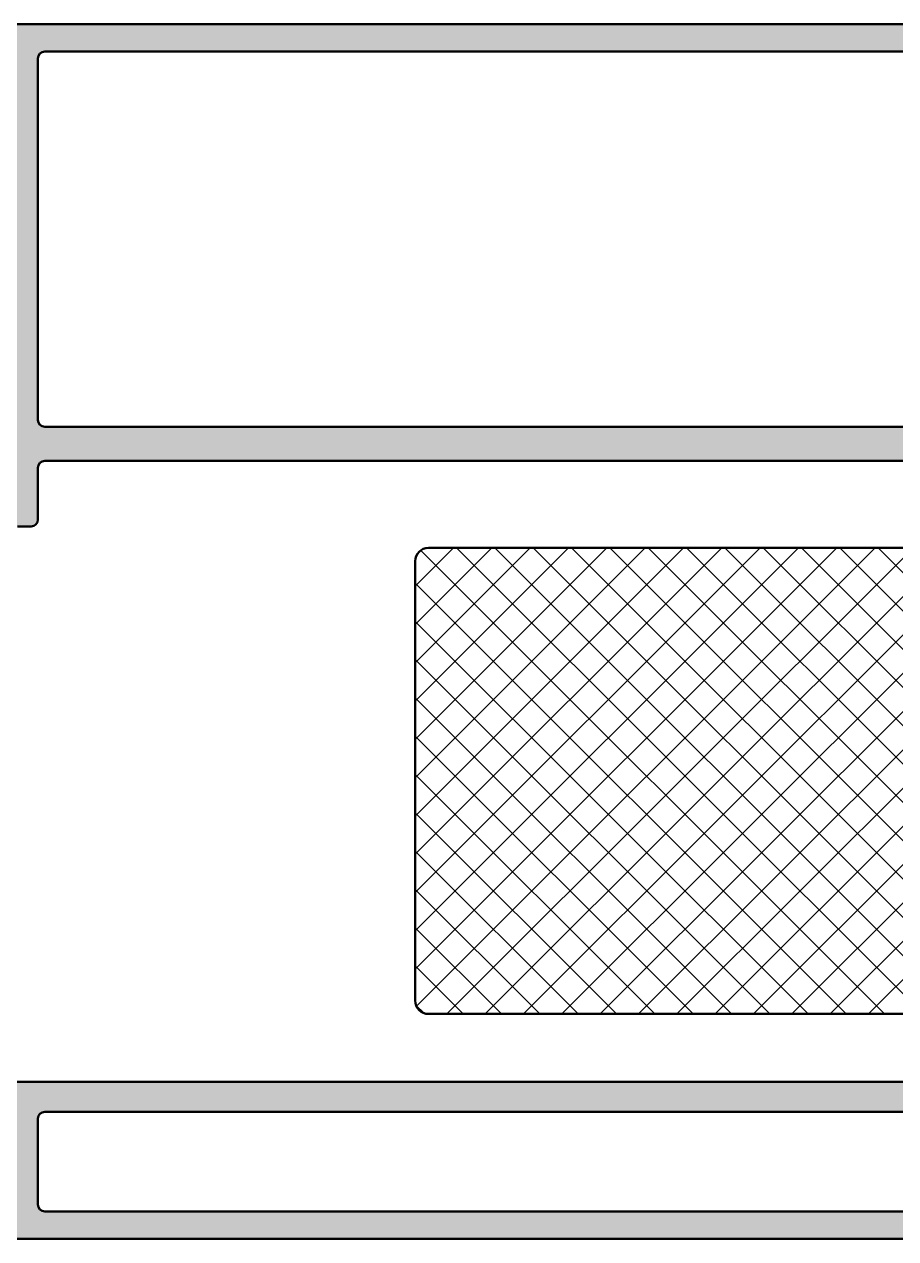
# Model space of a CAD drawing. Extents: x -30 to 270, y 11 to 100.
# Drawn here: x 120 to 183.8, y 11 to 100 of the extents above; entities that cross this region are included whole.
import ezdxf

# ---------------------------------------------------------------- set-up
doc = ezdxf.new("R2010")
doc.units = 0
for name, color, linetype, lineweight in [('0S-Alu contour', 7, 'Continuous', 50), ('0S-Alu hatch', 252, 'Continuous', 25), ('0S-PT contour', 91, 'Continuous', 50), ('0S-PT hatch', 103, 'Continuous', 25)]:
    doc.layers.add(name, color=color, linetype=linetype, lineweight=lineweight)

# ---------------------------------------------------------------- blocks, each defined once
blk = doc.blocks.new('469750__48097F9B_A239_495B_B343_529F0CD094D3_')
at = {"layer": '0S-Alu hatch'}
h = blk.add_hatch(color=256, dxfattribs=at)
edge = h.paths.add_edge_path()
edge.add_line((262.9992536381889, 95.5019368038302), (260.1992536381889, 95.5019368038302))
edge.add_ellipse((260.1992536381889, 96.0019368038302), major_axis=(-0.5, 0), ratio=1, start_angle=-90, end_angle=90, ccw=False)
edge.add_line((260.1992536381889, 96.5019368038302), (260.4992536381889, 96.5019368038302))
edge.add_arc((260.4992536381889, 97.0019368038302), 0.5, 270, 360)
edge.add_line((260.9992536381889, 97.0019368038302), (260.9992536381889, 97.5019368038302))
edge.add_arc((260.4992536381889, 97.5019368038302), 0.5, 0, 90)
edge.add_line((260.4992536381889, 98.0019368038302), (249.1992536381889, 98.0019368038302))
edge.add_arc((249.1992536381889, 97.5019368038302), 0.5, 90, 180)
edge.add_line((248.6992536381889, 97.5019368038302), (248.6992536381889, 97.0019368038302))
edge.add_arc((249.1992536381889, 97.0019368038302), 0.5, 180, 270)
edge.add_line((249.1992536381889, 96.5019368038302), (249.4992536381889, 96.5019368038302))
edge.add_ellipse((249.4992536381889, 96.0019368038302), major_axis=(-0.5, 0), ratio=1, start_angle=180, end_angle=270, ccw=False)
edge.add_line((249.9992536381888, 96.0019368038302), (249.9992536381888, 91.5019368038302))
edge.add_ellipse((249.4992536381889, 91.5019368038302), major_axis=(-0.5, 0), ratio=1, start_angle=90, end_angle=180, ccw=False)
edge.add_line((249.4992536381889, 91.0019368038302), (248.6992536381889, 91.0019368038302))
edge.add_ellipse((248.6992536381889, 91.5019368038302), major_axis=(-0.5, 0), ratio=1, start_angle=0, end_angle=90, ccw=False)
edge.add_line((248.1992536381889, 91.5019368038302), (248.1992536381889, 93.5019368038302))
edge.add_arc((247.6992536381889, 93.5019368038302), 0.5, 0, 90)
edge.add_line((247.6992536381889, 94.0019368038302), (247.1992536381889, 94.0019368038302))
edge.add_ellipse((247.1992536381889, 94.5019368038302), major_axis=(-0.5, 0), ratio=1, start_angle=0, end_angle=90, ccw=False)
edge.add_line((246.6992536381889, 94.5019368038302), (246.6992536381889, 97.5019368038302))
edge.add_arc((246.1992536381889, 97.5019368038302), 0.5, 0, 90)
edge.add_line((246.1992536381889, 98.0019368038302), (244.4992536381889, 98.0019368038302))
edge.add_arc((244.4992536381889, 96.5019368038302), 1.5, 90, 180)
edge.add_line((242.9992536381889, 96.5019368038302), (242.9992536381889, 70.5019368038302))
edge.add_arc((243.4992536381888, 70.5019368038302), 0.5, 180, 270)
edge.add_line((243.4992536381888, 70.0019368038302), (247.6992536381889, 70.0019368038302))
edge.add_arc((247.6992536381889, 70.5019368038302), 0.5, 270, 360)
edge.add_line((248.1992536381889, 70.5019368038302), (248.1992536381889, 72.5019368038302))
edge.add_ellipse((248.6992536381889, 72.5019368038302), major_axis=(-0.5, 0), ratio=1, start_angle=270, end_angle=360, ccw=False)
edge.add_line((248.6992536381889, 73.0019368038302), (249.4992536381889, 73.0019368038302))
edge.add_ellipse((249.4992536381889, 72.5019368038302), major_axis=(-0.5, 0), ratio=1, start_angle=180, end_angle=270, ccw=False)
edge.add_line((249.9992536381888, 72.5019368038302), (249.9992536381888, 68.70193680383021))
edge.add_ellipse((249.4992536381889, 68.70193680383021), major_axis=(-0.5, 0), ratio=1, start_angle=90, end_angle=180, ccw=False)
edge.add_line((249.4992536381889, 68.2019368038302), (242.1992536381889, 68.2019368038302))
edge.add_arc((242.1992536381889, 67.7019368038302), 0.5, 90, 180)
edge.add_line((241.6992536381889, 67.7019368038302), (241.6992536381889, 67.0019368038302))
edge.add_arc((241.7992536381888, 66.71909409135559), 0.3000000000000027, 109.4712206344743, 180)
edge.add_line((241.4992536381888, 66.71909409135559), (241.4992536381888, 66.28477951630481))
edge.add_arc((241.7992536381888, 66.28477951630481), 0.2999999999999545, 180, 250.5287793655247)
edge.add_line((241.6992536381889, 66.0019368038302), (241.6992536381889, 64.10193680383024))
edge.add_ellipse((241.3992536381889, 64.10193680383024), major_axis=(-0.3000000000000682, 0), ratio=1, start_angle=90, end_angle=180, ccw=False)
edge.add_line((241.3992536381889, 63.80193680383017), (240.4092536381889, 63.8019368038302))
edge.add_ellipse((240.4092536381889, 64.10193680383026), major_axis=(-0.300000000000054, 0), ratio=1, start_angle=0, end_angle=90, ccw=False)
edge.add_line((240.1092536381889, 64.10193680383026), (240.1092536381889, 66.8019368038302))
edge.add_arc((239.9092536381888, 66.8019368038302), 0.1999999999999318, 0, 90)
edge.add_line((239.9092536381888, 67.00193680383013), (235.6992536381889, 67.0019368038302))
edge.add_arc((235.6992536381889, 66.5019368038302), 0.5000000000000071, 90, 180)
edge.add_line((235.1992536381889, 66.5019368038302), (235.1992536381889, 65.8019368038302))
edge.add_line((235.1992536381889, 65.8019368038302), (236.5807490958113, 63.40911648080265))
edge.add_ellipse((236.4611338535405, 63.3400565884785), major_axis=(-0.1381197846483281, 0), ratio=1, start_angle=90, end_angle=209.9999999999923, ccw=False)
edge.add_ellipse((236.4611338535405, 68.20193680383022), major_axis=(-5.000000000000021, 0), ratio=1, start_angle=7.312021926265686, end_angle=90, ccw=False)
edge.add_arc((231.0058611747462, 67.50193680383029), 0.4999999999999492, 7.312021926270761, 90)
edge.add_line((231.0058611747462, 68.00193680383023), (121.4992536381888, 68.00193680383029))
edge.add_arc((121.4992536381888, 67.50193680383029), 0.5, 90, 180)
edge.add_line((120.9992536381888, 67.50193680383029), (120.9992536381888, 63.70193680383024))
edge.add_ellipse((120.4992536381888, 63.70193680383022), major_axis=(-0.5, 0), ratio=1, start_angle=90, end_angle=180, ccw=False)
edge.add_line((120.4992536381888, 63.20193680383022), (119.4992536381888, 63.20193680383022))
edge.add_ellipse((119.4992536381888, 63.70193680383022), major_axis=(-0.5, 0), ratio=1, start_angle=0, end_angle=90, ccw=False)
edge.add_line((118.9992536381888, 63.70193680383022), (118.9992536381888, 67.50193680383029))
edge.add_arc((118.4992536381888, 67.50193680383029), 0.5, 0, 90)
edge.add_line((118.4992536381888, 68.00193680383029), (8.992646101631522, 68.00193680383029))
edge.add_arc((8.992646101631522, 67.50193680383028), 0.5, 90, 172.6879780737331)
edge.add_ellipse((3.537373422837163, 68.2019368038302), major_axis=(-5.000000000000007, 0), ratio=1, start_angle=90, end_angle=172.6879780737339, ccw=False)
edge.add_ellipse((3.537373422837163, 63.3400565884785), major_axis=(-0.1381197846482962, 0), ratio=1, start_angle=-29.999999999986528, end_angle=90, ccw=False)
edge.add_line((3.417758180566487, 63.40911648080262), (4.799253638188872, 65.8019368038302))
edge.add_line((4.799253638188872, 65.8019368038302), (4.799253638188872, 66.5019368038302))
edge.add_arc((4.299253638188872, 66.5019368038302), 0.5, 0, 90)
edge.add_line((4.299253638188872, 67.0019368038302), (0.0892536381888931, 67.0019368038302))
edge.add_arc((0.0892536381888931, 66.80193680383019), 0.200000000000017, 90, 180)
edge.add_line((-0.110746361811124, 66.80193680383019), (-0.1107463618111524, 64.10193680383024))
edge.add_ellipse((-0.4107463618111638, 64.10193680383026), major_axis=(-0.3000000000000114, 0), ratio=1, start_angle=90, end_angle=180, ccw=False)
edge.add_line((-0.4107463618111638, 63.80193680383024), (-1.400746361811059, 63.8019368038302))
edge.add_ellipse((-1.400746361811059, 64.10193680383024), major_axis=(-0.3000000000000398, 0), ratio=1, start_angle=0, end_angle=90, ccw=False)
edge.add_line((-1.700746361811098, 64.10193680383024), (-1.700746361811127, 66.0019368038302))
edge.add_arc((-1.80074636181115, 66.28477951630481), 0.2999999999999936, 289.4712206344957, 360)
edge.add_line((-1.500746361811156, 66.28477951630481), (-1.500746361811138, 66.71909409135559))
edge.add_arc((-1.80074636181115, 66.71909409135559), 0.3000000000000114, 0, 70.52877936550581)
edge.add_line((-1.70074636181113, 67.0019368038302), (-1.700746361811127, 67.7019368038302))
edge.add_arc((-2.200746361811127, 67.7019368038302), 0.5, 0, 90)
edge.add_line((-2.200746361811127, 68.2019368038302), (-9.500746361811139, 68.2019368038302))
edge.add_ellipse((-9.500746361811139, 68.70193680383021), major_axis=(-0.5, 0), ratio=1, start_angle=0, end_angle=90, ccw=False)
edge.add_line((-10.00074636181114, 68.70193680383021), (-10.00074636181114, 72.5019368038302))
edge.add_ellipse((-9.500746361811139, 72.5019368038302), major_axis=(-0.5, 0), ratio=1, start_angle=270, end_angle=360, ccw=False)
edge.add_line((-9.500746361811139, 73.0019368038302), (-8.700746361811127, 73.0019368038302))
edge.add_ellipse((-8.700746361811127, 72.5019368038302), major_axis=(-0.5, 0), ratio=1, start_angle=180, end_angle=270, ccw=False)
edge.add_line((-8.200746361811127, 72.5019368038302), (-8.200746361811127, 70.5019368038302))
edge.add_arc((-7.700746361811127, 70.5019368038302), 0.5, 180, 270)
edge.add_line((-7.700746361811127, 70.0019368038302), (-3.500746361811138, 70.0019368038302))
edge.add_arc((-3.500746361811138, 70.5019368038302), 0.5, 270, 360)
edge.add_line((-3.000746361811138, 70.5019368038302), (-3.000746361811138, 96.5019368038302))
edge.add_arc((-4.500746361811138, 96.5019368038302), 1.5, 0, 90)
edge.add_line((-4.500746361811138, 98.0019368038302), (-6.200746361811184, 98.0019368038302))
edge.add_arc((-6.200746361811184, 97.5019368038302), 0.5, 90, 180)
edge.add_line((-6.700746361811184, 97.5019368038302), (-6.700746361811127, 94.5019368038302))
edge.add_ellipse((-7.200746361811127, 94.5019368038302), major_axis=(-0.5, 0), ratio=1, start_angle=90, end_angle=180, ccw=False)
edge.add_line((-7.200746361811127, 94.0019368038302), (-7.700746361811127, 94.0019368038302))
edge.add_arc((-7.700746361811127, 93.5019368038302), 0.5, 90, 180)
edge.add_line((-8.200746361811127, 93.5019368038302), (-8.200746361811127, 91.5019368038302))
edge.add_ellipse((-8.700746361811127, 91.5019368038302), major_axis=(-0.5, 0), ratio=1, start_angle=90, end_angle=180, ccw=False)
edge.add_line((-8.700746361811127, 91.0019368038302), (-9.500746361811139, 91.0019368038302))
edge.add_ellipse((-9.500746361811139, 91.5019368038302), major_axis=(-0.5, 0), ratio=1, start_angle=0, end_angle=90, ccw=False)
edge.add_line((-10.00074636181114, 91.5019368038302), (-10.00074636181114, 96.0019368038302))
edge.add_ellipse((-9.500746361811139, 96.0019368038302), major_axis=(-0.5, 0), ratio=1, start_angle=270, end_angle=360, ccw=False)
edge.add_line((-9.500746361811139, 96.5019368038302), (-9.200746361811127, 96.5019368038302))
edge.add_arc((-9.200746361811127, 97.0019368038302), 0.5, 270, 360)
edge.add_line((-8.700746361811127, 97.0019368038302), (-8.700746361811184, 97.5019368038302))
edge.add_arc((-9.200746361811127, 97.50193680383022), 0.4999999999999432, 0, 90)
edge.add_line((-9.200746361811127, 98.00193680383018), (-20.50074636181114, 98.0019368038302))
edge.add_arc((-20.50074636181114, 97.5019368038302), 0.5, 90, 180)
edge.add_line((-21.00074636181114, 97.5019368038302), (-21.00074636181114, 97.0019368038302))
edge.add_arc((-20.50074636181114, 97.00193680383023), 0.5, 180, 270)
edge.add_line((-20.50074636181114, 96.50193680383022), (-20.20074636181113, 96.5019368038302))
edge.add_ellipse((-20.20074636181113, 96.0019368038302), major_axis=(-0.5, 0), ratio=1, start_angle=90, end_angle=270, ccw=False)
edge.add_line((-20.20074636181113, 95.5019368038302), (-23.00074636181114, 95.5019368038302))
edge.add_ellipse((-23.00074636181114, 96.0019368038302), major_axis=(-0.5, 0), ratio=1, start_angle=0, end_angle=90, ccw=False)
edge.add_line((-23.50074636181114, 96.0019368038302), (-23.50074636181114, 96.5019368038302))
edge.add_line((-23.50074636181114, 96.5019368038302), (-22.50074636181114, 96.5019368038302))
edge.add_line((-22.50074636181114, 96.5019368038302), (-22.50074636181114, 97.5019368038302))
edge.add_arc((-23.50074636181114, 97.5019368038302), 1, 0, 90)
edge.add_line((-23.50074636181114, 98.5019368038302), (-27.50074636181114, 98.5019368038302))
edge.add_arc((-27.50074636181114, 97.5019368038302), 1, 90, 180)
edge.add_line((-28.50074636181114, 97.5019368038302), (-28.50074636181114, 96.5019368038302))
edge.add_line((-28.50074636181114, 96.5019368038302), (-27.50074636181114, 96.5019368038302))
edge.add_line((-27.50074636181114, 96.5019368038302), (-27.50074636181114, 96.0019368038302))
edge.add_ellipse((-28.00074636181114, 96.0019368038302), major_axis=(-0.5, 0), ratio=1, start_angle=90, end_angle=180, ccw=False)
edge.add_line((-28.00074636181114, 95.5019368038302), (-30.00074636181114, 95.5019368038302))
edge.add_line((-30.00074636181114, 95.5019368038302), (-30.00074636181114, 98.5019368038302))
edge.add_ellipse((-28.50074636181114, 98.5019368038302), major_axis=(-1.5, 0), ratio=1, start_angle=270, end_angle=360, ccw=False)
edge.add_line((-28.50074636181114, 100.0019368038302), (268.4992536381888, 100.0019368038302))
edge.add_ellipse((268.4992536381888, 98.5019368038302), major_axis=(-1.5, 0), ratio=1, start_angle=180, end_angle=270, ccw=False)
edge.add_line((269.9992536381889, 98.5019368038302), (269.9992536381889, 95.5019368038302))
edge.add_line((269.9992536381889, 95.5019368038302), (267.9992536381889, 95.5019368038302))
edge.add_ellipse((267.9992536381889, 96.0019368038302), major_axis=(-0.5, 0), ratio=1, start_angle=0, end_angle=90, ccw=False)
edge.add_line((267.4992536381889, 96.0019368038302), (267.4992536381889, 96.5019368038302))
edge.add_line((267.4992536381889, 96.5019368038302), (268.4992536381888, 96.5019368038302))
edge.add_line((268.4992536381888, 96.5019368038302), (268.4992536381888, 97.5019368038302))
edge.add_arc((267.4992536381889, 97.5019368038302), 1, 0, 90)
edge.add_line((267.4992536381889, 98.5019368038302), (263.4992536381889, 98.5019368038302))
edge.add_arc((263.4992536381889, 97.5019368038302), 1, 90, 180)
edge.add_line((262.4992536381888, 97.5019368038302), (262.4992536381888, 96.5019368038302))
edge.add_line((262.4992536381888, 96.5019368038302), (263.4992536381889, 96.5019368038302))
edge.add_line((263.4992536381889, 96.5019368038302), (263.4992536381889, 96.0019368038302))
edge.add_ellipse((262.9992536381889, 96.0019368038302), major_axis=(-0.5, 0), ratio=1, start_angle=90, end_angle=180, ccw=False)
edge = h.paths.add_edge_path()
edge.add_arc((240.4992536381889, 97.5019368038302), 0.5, 0, 90)
edge.add_line((240.4992536381889, 98.00193680383022), (121.4992536381888, 98.0019368038302))
edge.add_arc((121.4992536381888, 97.5019368038302), 0.5, 90, 180)
edge.add_line((120.9992536381888, 97.5019368038302), (120.9992536381888, 71.0019368038302))
edge.add_arc((121.4992536381888, 71.0019368038302), 0.5, 180, 270)
edge.add_line((121.4992536381888, 70.5019368038302), (213.4992536381889, 70.5019368038302))
edge.add_arc((213.4992536381889, 71.0019368038302), 0.5, 270, 360)
edge.add_line((213.9992536381889, 71.0019368038302), (213.9992536381889, 74.29383756028236))
edge.add_arc((213.4992536381889, 74.29383756028236), 0.5, 0, 67.97568716295794)
edge.add_ellipse((214.9992536381889, 78.0019368038302), major_axis=(-3.499999999999977, 0), ratio=1, start_angle=-36.869897645844674, end_angle=67.97568716295802, ccw=False)
edge.add_ellipse((212.9992536381889, 79.50193680383018), major_axis=(-1.000000000000014, 0), ratio=1, start_angle=270, end_angle=323.1301023541521, ccw=False)
edge.add_line((212.9992536381889, 80.50193680383019), (213.0492536381888, 80.5019368038302))
edge.add_ellipse((213.0492536381888, 79.50193680383016), major_axis=(-1, 0), ratio=1, start_angle=180, end_angle=270, ccw=False)
edge.add_line((214.0492536381888, 79.50193680383016), (214.0492536381888, 79.22668167522178))
edge.add_ellipse((213.7492536381889, 79.22668167522177), major_axis=(-0.2999999999999987, 0), ratio=1, start_angle=60.06220358872281, end_angle=180, ccw=False)
edge.add_arc((214.9992536381889, 78.0019368038302), 1.700000000000035, 145.4229183880544, 214.5770816119452)
edge.add_ellipse((213.7492536381889, 76.77719193243863), major_axis=(-0.2999999999999545, 0), ratio=1, start_angle=180, end_angle=299.93779641127446, ccw=False)
edge.add_line((214.0492536381888, 76.77719193243863), (214.0492536381888, 76.29899816723757))
edge.add_arc((214.9992536381889, 78.00193680383019), 1.949999999999992, 240.8446345737155, 299.1553654262846)
edge.add_line((215.9492536381889, 76.29899816723758), (215.9492536381889, 76.77719193243863))
edge.add_ellipse((216.2492536381888, 76.77719193243863), major_axis=(-0.2999999999999912, 0), ratio=1, start_angle=240.06220358874708, end_angle=360, ccw=False)
edge.add_arc((214.9992536381889, 78.0019368038302), 1.699999999999966, 325.4229183880534, 394.5770816119474)
edge.add_ellipse((216.2492536381888, 79.22668167522178), major_axis=(-0.2999999999999545, 0), ratio=1, start_angle=0, end_angle=119.9377964112557, ccw=False)
edge.add_line((215.9492536381889, 79.22668167522178), (215.9492536381887, 82.00193680383018))
edge.add_ellipse((216.4492536381887, 82.0019368038302), major_axis=(-0.5, 0), ratio=1, start_angle=270, end_angle=360, ccw=False)
edge.add_line((216.4492536381887, 82.5019368038302), (217.9992536381889, 82.5019368038302))
edge.add_ellipse((217.9992536381889, 82.0019368038302), major_axis=(-0.5, 0), ratio=1, start_angle=180, end_angle=270, ccw=False)
edge.add_line((218.4992536381888, 82.0019368038302), (218.4992536381888, 78.0019368038302))
edge.add_ellipse((214.9992536381889, 78.00193680383019), major_axis=(-3.5, 0), ratio=1, start_angle=112.02431283704209, end_angle=180, ccw=False)
edge.add_arc((216.4992536381888, 74.29383756028234), 0.5000000000000152, 112.0243128370414, 180)
edge.add_line((215.9992536381889, 74.29383756028234), (215.9992536381889, 71.00193680383019))
edge.add_arc((216.4992536381888, 71.00193680383019), 0.5, 180, 270)
edge.add_line((216.4992536381888, 70.50193680383019), (240.4992536381889, 70.5019368038302))
edge.add_arc((240.4992536381889, 71.00193680383019), 0.4999999999999858, 270, 360)
edge.add_line((240.9992536381889, 71.00193680383019), (240.9992536381889, 97.5019368038302))
edge = h.paths.add_edge_path()
edge.add_arc((118.4992536381888, 97.5019368038302), 0.5, 0, 90)
edge.add_line((118.4992536381888, 98.0019368038302), (-0.5007463618111389, 98.0019368038302))
edge.add_arc((-0.5007463618111389, 97.5019368038302), 0.5, 90, 180)
edge.add_line((-1.000746361811138, 97.5019368038302), (-1.000746361811138, 71.00193680383019))
edge.add_arc((-0.5007463618111389, 71.0019368038302), 0.5, 180, 270)
edge.add_line((-0.5007463618111389, 70.5019368038302), (23.49925363818886, 70.5019368038302))
edge.add_arc((23.49925363818886, 71.00193680383019), 0.4999999999999858, 270, 360)
edge.add_line((23.99925363818885, 71.00193680383019), (23.99925363818886, 74.29383756028236))
edge.add_arc((23.49925363818886, 74.29383756028236), 0.5, 0, 67.97568716295794)
edge.add_ellipse((24.99925363818886, 78.00193680383019), major_axis=(-3.5, 0), ratio=1, start_angle=0, end_angle=67.97568716295791, ccw=False)
edge.add_line((21.49925363818886, 78.00193680383019), (21.49925363818886, 82.0019368038302))
edge.add_ellipse((21.99925363818886, 82.0019368038302), major_axis=(-0.5, 0), ratio=1, start_angle=270, end_angle=360, ccw=False)
edge.add_line((21.99925363818886, 82.5019368038302), (23.54925363818904, 82.5019368038302))
edge.add_ellipse((23.54925363818904, 82.0019368038302), major_axis=(-0.5, 0), ratio=1, start_angle=180, end_angle=270, ccw=False)
edge.add_line((24.04925363818904, 82.0019368038302), (24.04925363818887, 79.22668167522178))
edge.add_ellipse((23.74925363818886, 79.22668167522178), major_axis=(-0.2999999999999912, 0), ratio=1, start_angle=60.062203588747025, end_angle=180, ccw=False)
edge.add_arc((24.99925363818886, 78.0019368038302), 1.699999999999961, 145.4229183880534, 214.5770816119472)
edge.add_ellipse((23.74925363818886, 76.77719193243863), major_axis=(-0.2999999999999545, 0), ratio=1, start_angle=180, end_angle=299.93779641125684, ccw=False)
edge.add_line((24.04925363818882, 76.77719193243863), (24.04925363818887, 76.29899816723757))
edge.add_arc((24.99925363818886, 78.0019368038302), 1.949999999999987, 240.8446345737172, 299.1553654262828)
edge.add_line((25.94925363818885, 76.29899816723757), (25.94925363818891, 76.77719193243863))
edge.add_ellipse((26.24925363818886, 76.77719193243863), major_axis=(-0.2999999999999949, 0), ratio=1, start_angle=240.062203588735, end_angle=360, ccw=False)
edge.add_arc((24.99925363818886, 78.0019368038302), 1.700000000000007, 325.4229183880537, 394.5770816119463)
edge.add_ellipse((26.24925363818886, 79.22668167522177), major_axis=(-0.3000000000000114, 0), ratio=1, start_angle=0, end_angle=119.93779641126639, ccw=False)
edge.add_line((25.94925363818885, 79.22668167522177), (25.94925363818885, 79.50193680383018))
edge.add_ellipse((26.94925363818891, 79.50193680383016), major_axis=(-1.000000000000042, 0), ratio=1, start_angle=270, end_angle=360, ccw=False)
edge.add_line((26.94925363818891, 80.5019368038302), (26.99925363818886, 80.5019368038302))
edge.add_ellipse((26.99925363818886, 79.50193680383018), major_axis=(-1.000000000000019, 0), ratio=1, start_angle=216.8698976458447, end_angle=270, ccw=False)
edge.add_ellipse((24.99925363818886, 78.0019368038302), major_axis=(-3.500000000000019, 0), ratio=1, start_angle=112.02431283704209, end_angle=216.8698976458439, ccw=False)
edge.add_arc((26.49925363818886, 74.29383756028236), 0.5000000000000087, 112.024312837042, 180)
edge.add_line((25.99925363818885, 74.29383756028236), (25.99925363818886, 71.00193680383019))
edge.add_arc((26.49925363818886, 71.0019368038302), 0.5, 180, 270)
edge.add_line((26.49925363818886, 70.5019368038302), (118.4992536381888, 70.5019368038302))
edge.add_arc((118.4992536381888, 71.0019368038302), 0.4999999999999929, 270, 360)
edge.add_line((118.9992536381888, 71.0019368038302), (118.9992536381888, 97.5019368038302))
at = {"layer": '0S-Alu contour', "color": 7}
for points in [[(-28.50074636181114, 100.0019368038302), (268.4992536381888, 100.0019368038302)], [(240.4992536381889, 98.00193680383022), (121.4992536381888, 98.0019368038302)], [(120.9992536381888, 97.5019368038302), (120.9992536381888, 71.0019368038302)], [(121.4992536381888, 70.5019368038302), (213.4992536381889, 70.5019368038302)], [(231.0058611747462, 68.00193680383023), (121.4992536381888, 68.00193680383029)], [(120.9992536381888, 67.50193680383029), (120.9992536381888, 63.70193680383024)], [(120.4992536381888, 63.20193680383022), (119.4992536381888, 63.20193680383022)]]:
    blk.add_lwpolyline(points, dxfattribs=at)
for centre, start, end in [((121.4992536381888, 97.5019368038302), 90, 180), ((121.4992536381888, 71.0019368038302), 180, 270), ((121.4992536381888, 67.50193680383029), 90, 180)]:
    blk.add_arc(centre, 0.5, start, end, dxfattribs=at)
at = {"layer": '0S-Alu contour', "color": 7, "extrusion": (0, 0, -1)}
blk.add_arc((-120.4992536381888, 63.70193680383022), 0.5, 180, 270, dxfattribs=at)
blk = doc.blocks.new('475390__600B3A67_5646_4231_B500_676D668C3076_')
at = {"layer": '0S-PT hatch'}
h = blk.add_hatch(dxfattribs=at)
h.set_pattern_fill('ANSI37', color=256, scale=0.625, angle=90, style=0)
h.set_pattern_definition([(135, (0, 0), (-1.403165018917055, -1.403165018917055), []), (225, (0, 0), (1.403165018917055, -1.403165018917055), [])])
edge = h.paths.add_edge_path()
edge.add_line((217.7618020885292, 61.63193680383022), (149.5992536381888, 61.63193680383018))
edge.add_arc((149.5992536381889, 60.6519368038302), 0.9799999999999826, 90.00000000000333, 180)
edge.add_line((148.6192536381889, 60.6519368038302), (148.6192536381888, 28.45193680383021))
edge.add_arc((149.5992536381889, 28.45193680383022), 0.9800000000000181, 180, 270)
edge.add_line((149.5992536381889, 27.4719368038302), (217.7618020885292, 27.4719368038302))
edge.add_arc((217.7618020885292, 27.75193680383021), 0.2800000000000011, 270, 333.6122000387554)
edge.add_ellipse((219.3742536381888, 26.95193680383022), major_axis=(-1.519999999999969, 0), ratio=1, start_angle=270, end_angle=333.6122000387574, ccw=False)
edge.add_line((219.3742536381888, 28.47193680383019), (237.6388606042109, 28.47193680383016))
edge.add_arc((237.6388606042109, 29.45193680383019), 0.9800000000000181, 270, 324.000000000001)
edge.add_line((238.4316972586983, 28.87590725658358), (240.0213049424365, 31.06381453312283))
edge.add_arc((238.4194512935742, 32.2276293326621), 1.980000000000021, 323.9999999999938, 350.6398091980809)
edge.add_line((240.3730883907239, 31.90560123972514), (242.2055708549428, 43.02266152265413))
edge.add_arc((242.0279674824747, 43.05193680383024), 0.1799999999999235, 350.6398091980689, 450)
edge.add_line((242.0279674824747, 43.23193680383016), (241.3914961573073, 43.2319368038302))
edge.add_arc((241.3914961573073, 42.95193680383016), 0.2800000000000366, 90, 180)
edge.add_line((241.1114961573073, 42.95193680383016), (241.1114961573072, 42.4819368038302))
edge.add_line((241.1114961573072, 42.4819368038302), (240.4416716013039, 42.4819368038302))
edge.add_ellipse((243.2914961573074, 43.7519368038302), major_axis=(-3.120000000000044, 0), ratio=1, start_angle=-24.019735053118723, end_angle=24.01973505311861, ccw=False)
edge.add_line((240.4416716013039, 45.02193680383021), (241.1114961573072, 45.02193680383022))
edge.add_line((241.1114961573072, 45.02193680383022), (241.1114961573072, 44.5519368038302))
edge.add_arc((241.3914961573073, 44.55193680383024), 0.2800000000000864, 180, 270)
edge.add_line((241.3914961573073, 44.27193680383015), (242.258736713244, 44.27193680383021))
edge.add_arc((242.2587367132438, 44.45193680383016), 0.1799999999999571, 270.0000000000362, 350.6398091981009)
edge.add_line((242.4363400857119, 44.42266152265414), (243.245133254457, 49.32934007970664))
edge.add_arc((241.2914961573073, 49.65136817264346), 1.979999999999988, 350.639809198085, 404.999999999999)
edge.add_line((242.6915675840567, 51.05143959939279), (238.7708979401921, 54.97210924325724))
edge.add_ellipse((240.199253638189, 56.40046494125403), major_axis=(-2.020000000000063, 0), ratio=1, start_angle=0, end_angle=44.999999999996874, ccw=False)
edge.add_line((238.1792536381889, 56.40046494125403), (238.1792536381889, 59.6519368038302))
edge.add_arc((237.1992536381889, 59.65193680383018), 0.9800000000000181, 0, 90)
edge.add_line((237.1992536381889, 60.6319368038302), (219.3742536381888, 60.6319368038302))
edge.add_ellipse((219.3742536381888, 62.15193680383016), major_axis=(-1.51999999999996, 0), ratio=1, start_angle=26.387799961242592, end_angle=90, ccw=False)
edge.add_arc((217.7618020885292, 61.3519368038302), 0.280000000000021, 26.38779996124074, 90)
at = {"layer": '0S-PT contour', "color": 7}
for points in [[(217.7618020885292, 61.63193680383022), (149.5992536381888, 61.63193680383018)], [(148.6192536381889, 60.6519368038302), (148.6192536381888, 28.45193680383021)], [(237.1992536381889, 60.6319368038302), (219.3742536381888, 60.6319368038302)], [(238.1792536381889, 56.40046494125403), (238.1792536381889, 59.6519368038302)], [(242.6915675840567, 51.05143959939279), (238.7708979401921, 54.97210924325724)], [(242.4363400857119, 44.42266152265414), (243.245133254457, 49.32934007970664)], [(240.4416716013039, 45.02193680383021), (241.1114961573072, 45.02193680383022), (241.1114961573072, 44.5519368038302)], [(241.3914961573073, 44.27193680383015), (242.258736713244, 44.27193680383021)], [(240.3730883907239, 31.90560123972514), (242.2055708549428, 43.02266152265413)], [(241.1114961573073, 42.95193680383016), (241.1114961573072, 42.4819368038302), (240.4416716013039, 42.4819368038302)], [(242.0279674824747, 43.23193680383016), (241.3914961573073, 43.2319368038302)], [(238.4316972586983, 28.87590725658358), (240.0213049424365, 31.06381453312283)], [(219.3742536381888, 28.47193680383019), (237.6388606042109, 28.47193680383016)], [(149.5992536381889, 27.4719368038302), (217.7618020885292, 27.4719368038302)]]:
    blk.add_lwpolyline(points, dxfattribs=at)
for centre, radius, start, end in [((149.5992536381889, 60.6519368038302), 0.9799999999999826, 90.00000000000333, 180), ((217.7618020885292, 61.3519368038302), 0.280000000000021, 26.38779996124074, 90), ((237.1992536381889, 59.65193680383018), 0.9800000000000181, 0, 90), ((241.2914961573073, 49.65136817264346), 1.979999999999988, 350.639809198085, 44.99999999999898), ((241.3914961573073, 44.55193680383024), 0.2800000000000864, 180, 270), ((242.2587367132438, 44.45193680383016), 0.1799999999999571, 270.0000000000362, 350.6398091981009), ((241.3914961573073, 42.95193680383016), 0.2800000000000366, 90, 180), ((242.0279674824747, 43.05193680383024), 0.1799999999999235, 350.6398091980689, 90), ((238.4194512935742, 32.2276293326621), 1.980000000000021, 323.9999999999938, 350.6398091980809), ((237.6388606042109, 29.45193680383019), 0.9800000000000181, 270, 324.000000000001), ((149.5992536381889, 28.45193680383022), 0.9800000000000181, 180, 270), ((217.7618020885292, 27.75193680383021), 0.2800000000000011, 270, 333.6122000387554)]:
    blk.add_arc(centre, radius, start, end, dxfattribs=at)
at = {"layer": '0S-PT contour', "color": 7, "extrusion": (0, 0, -1)}
for centre, radius, start, end in [((-219.3742536381888, 62.15193680383016), 1.51999999999996, 270, 333.6122000387574), ((-240.199253638189, 56.40046494125403), 2.020000000000063, 315.0000000000031, 0), ((-243.2914961573074, 43.7519368038302), 3.120000000000044, 335.9802649468814, 24.01973505311868), ((-219.3742536381888, 26.95193680383022), 1.519999999999969, 26.3877999612426, 90)]:
    blk.add_arc(centre, radius, start, end, dxfattribs=at)
blk = doc.blocks.new('469850__90325192_E7F6_43E6_BE08_DF6866F609C6_')
at = {"layer": '0S-Alu hatch'}
h = blk.add_hatch(color=256, dxfattribs=at)
edge = h.paths.add_edge_path()
edge.add_arc((235.2345527766691, 13.00193680383022), 1.999999999999914, 269.9999999999968, 338.4999999999984)
edge.add_line((237.0953879126331, 12.2689343503816), (237.560088774153, 13.44864621459229))
edge.add_arc((235.6992536381888, 14.18164866804083), 2.000000000000105, 338.5000000000026, 360)
edge.add_line((237.6992536381889, 14.18164866804083), (237.6992536381889, 14.50193680383023))
edge.add_ellipse((237.7992536381888, 14.78477951630486), major_axis=(-0.2999999999999825, 0), ratio=1, start_angle=0, end_angle=70.52877936552659, ccw=False)
edge.add_line((237.4992536381888, 14.78477951630486), (237.4992536381888, 15.2190940913556))
edge.add_ellipse((237.7992536381889, 15.21909409135553), major_axis=(-0.3000000000000682, 0), ratio=1, start_angle=289.4712206344912, end_angle=360, ccw=False)
edge.add_line((237.6992536381889, 15.5019368038302), (237.6992536381889, 17.40193680383017))
edge.add_arc((237.3992536381889, 17.40193680383015), 0.3000000000000682, 0, 90)
edge.add_line((237.3992536381889, 17.70193680383022), (236.4092536381889, 17.70193680383021))
edge.add_arc((236.4092536381888, 17.40193680383015), 0.2999999999999545, 89.99999999997831, 180)
edge.add_line((236.1092536381889, 17.40193680383015), (236.1092536381889, 14.70193680383021))
edge.add_ellipse((235.9092536381888, 14.70193680383022), major_axis=(-0.2000000000000455, 0), ratio=1, start_angle=90, end_angle=180, ccw=False)
edge.add_line((235.9092536381888, 14.50193680383017), (231.6992536381571, 14.50193680383022))
edge.add_ellipse((231.6992536381571, 15.0019368038329), major_axis=(-0.5000000000026859, 0), ratio=1, start_angle=0, end_angle=90, ccw=False)
edge.add_line((231.1992536381544, 15.0019368038329), (231.1992536381544, 15.70193680383657))
edge.add_line((231.1992536381544, 15.70193680383657), (232.5807490957841, 18.09475712687681))
edge.add_arc((232.4611338535128, 18.16381701920133), 0.1381197846490123, 329.9999999999928, 450)
edge.add_arc((232.4611338535129, 13.30193680385025), 5.000000000000142, 90.00000000000134, 114.2834416683119)
edge.add_ellipse((230.1992536381889, 18.31530871220964), major_axis=(-0.4999999999999787, 0), ratio=1, start_angle=0, end_angle=114.28344166830809, ccw=False)
edge.add_line((229.6992536381889, 18.31530871220964), (229.6992536381889, 22.00193680383021))
edge.add_arc((229.1992536381889, 22.00193680383021), 0.5, 0, 90)
edge.add_line((229.1992536381889, 22.5019368038302), (10.79925363818887, 22.50193680383022))
edge.add_arc((10.79925363818887, 22.00193680383022), 0.5, 90, 180)
edge.add_line((10.29925363818887, 22.00193680383022), (10.29925363818881, 18.31530871220966))
edge.add_ellipse((9.799253638188816, 18.31530871220966), major_axis=(-0.5, 0), ratio=1, start_angle=65.71655833169251, end_angle=180, ccw=False)
edge.add_arc((7.537373422864959, 13.30193680385028), 5.000000000000072, 65.71655833168978, 90.00000000000063)
edge.add_arc((7.537373422864902, 18.16381701920133), 0.1381197846490068, 90, 210.0000000000072)
edge.add_line((7.417758180593637, 18.09475712687681), (8.79925363822332, 15.70193680383657))
edge.add_line((8.79925363822332, 15.70193680383657), (8.79925363822332, 15.00193680383286))
edge.add_ellipse((8.299253638220703, 15.00193680383287), major_axis=(-0.5000000000026148, 0), ratio=1, start_angle=89.99999999999352, end_angle=180, ccw=False)
edge.add_line((8.299253638220648, 14.50193680383026), (4.089253638188836, 14.5019368038302))
edge.add_ellipse((4.089253638188893, 14.70193680383019), major_axis=(-0.1999999999999886, 0), ratio=1, start_angle=0, end_angle=89.99999999998369, ccw=False)
edge.add_line((3.889253638188904, 14.70193680383019), (3.889253638188847, 17.40193680383017))
edge.add_arc((3.589253638188779, 17.40193680383015), 0.3000000000000682, 0, 90)
edge.add_line((3.589253638188779, 17.70193680383022), (2.599253638188883, 17.70193680383021))
edge.add_arc((2.59925363818894, 17.40193680383018), 0.3000000000000682, 90.00000000001087, 180)
edge.add_line((2.299253638188872, 17.40193680383018), (2.299253638188872, 15.50193680383022))
edge.add_ellipse((2.199253638188849, 15.21909409135561), major_axis=(-0.2999999999999936, 0), ratio=1, start_angle=180, end_angle=250.5287793655043, ccw=False)
edge.add_line((2.499253638188847, 15.21909409135561), (2.499253638188861, 14.78477951630482))
edge.add_ellipse((2.199253638188849, 14.78477951630486), major_axis=(-0.3000000000000114, 0), ratio=1, start_angle=109.47122063448151, end_angle=180, ccw=False)
edge.add_line((2.299253638188808, 14.50193680383022), (2.299253638188815, 14.18164866804088))
edge.add_arc((4.299253638188872, 14.18164866804097), 2.000000000000056, 180, 201.5000000000028)
edge.add_line((2.438418502224806, 13.44864621459227), (2.903119363744622, 12.26893435038161))
edge.add_arc((4.763954499708688, 13.00193680383022), 2.000000000000019, 201.5000000000001, 270)
edge.add_line((4.763954499708688, 11.0019368038302), (235.234552776669, 11.0019368038302))
edge = h.paths.add_edge_path()
edge.add_line((28.40366254429864, 20.3019368038302), (118.4992536381888, 20.3019368038302))
edge.add_ellipse((118.4992536381888, 19.8019368038302), major_axis=(-0.5, 0), ratio=1, start_angle=180, end_angle=270, ccw=False)
edge.add_line((118.9992536381888, 19.8019368038302), (118.9992536381888, 13.5019368038302))
edge.add_ellipse((118.4992536381888, 13.5019368038302), major_axis=(-0.5, 0), ratio=1, start_angle=90, end_angle=180, ccw=False)
edge.add_line((118.4992536381888, 13.0019368038302), (12.09925363822333, 13.00193680383012))
edge.add_ellipse((12.09925363822339, 13.30193680383018), major_axis=(-0.3000000000000682, 0), ratio=1, start_angle=0, end_angle=89.9999999999892, ccw=False)
edge.add_line((11.79925363822332, 13.3019368038302), (11.79925363822333, 14.5019368038302))
edge.add_ellipse((12.09925363822333, 14.5019368038302), major_axis=(-0.2999999999999971, 0), ratio=1, start_angle=270, end_angle=360, ccw=False)
edge.add_line((12.09925363822333, 14.8019368038302), (12.29925363818887, 14.8019368038302))
edge.add_arc((12.29925363818887, 15.3019368038302), 0.5, 270, 360)
edge.add_line((12.79925363818887, 15.3019368038302), (12.79925363818887, 19.8019368038302))
edge.add_ellipse((13.29925363818887, 19.8019368038302), major_axis=(-0.5, 0), ratio=1, start_angle=270, end_angle=360, ccw=False)
edge.add_line((13.29925363818887, 20.3019368038302), (21.59484473207903, 20.30193680383022))
edge.add_ellipse((21.59484473207903, 19.8019368038302), major_axis=(-0.5000000000000071, 0), ratio=1, start_angle=148.3317567464585, end_angle=270, ccw=False)
edge.add_arc((24.99925363818886, 17.70193680383015), 3.500000000000016, 148.3317567464576, 207.8181392846532)
edge.add_arc((22.34595380590452, 16.30193680383017), 0.4999999999999978, 207.8181392846523, 270)
edge.add_line((22.34595380590452, 15.80193680383018), (23.54925363818887, 15.80193680383017))
edge.add_arc((23.54925363818882, 16.30193680383017), 0.5, 270.0000000000065, 360)
edge.add_line((24.04925363818882, 16.30193680383023), (24.04925363818887, 16.47719193243861))
edge.add_arc((23.74925363818886, 16.47719193243861), 0.3000000000000114, 0, 119.9377964112627)
edge.add_ellipse((24.99925363818886, 17.70193680383019), major_axis=(-1.699999999999997, 0), ratio=1, start_angle=-34.57708161194671, end_angle=34.577081611946596, ccw=False)
edge.add_arc((23.74925363818886, 18.92668167522174), 0.299999999999958, 240.0622035887308, 360)
edge.add_line((24.04925363818882, 18.92668167522176), (24.04925363818882, 19.40487544042278))
edge.add_ellipse((24.99925363818886, 17.70193680383015), major_axis=(-1.950000000000014, 0), ratio=1, start_angle=240.8446345737177, end_angle=299.15536542628405, ccw=False)
edge.add_line((25.94925363818885, 19.40487544042281), (25.94925363818891, 18.92668167522174))
edge.add_arc((26.24925363818886, 18.92668167522174), 0.2999999999999545, 180, 299.937796411259)
edge.add_ellipse((24.9992536381888, 17.70193680383019), major_axis=(-1.700000000000005, 0), ratio=1, start_angle=145.4229183880549, end_angle=214.5770816119446, ccw=False)
edge.add_arc((26.24925363818886, 16.47719193243861), 0.3000000000000035, 60.06220358874841, 180)
edge.add_line((25.94925363818885, 16.4771919324386), (25.94925363818879, 16.30193680383017))
edge.add_arc((26.4492536381888, 16.30193680383017), 0.5, 180, 270)
edge.add_line((26.4492536381888, 15.80193680383018), (27.65255347047321, 15.80193680383018))
edge.add_arc((27.65255347047321, 16.30193680383019), 0.5, 270, 332.1818607153462)
edge.add_arc((24.9992536381888, 17.70193680383015), 3.500000000000061, 332.1818607153473, 391.6682432535418)
edge.add_ellipse((28.40366254429864, 19.80193680383021), major_axis=(-0.4999999999999858, 0), ratio=1, start_angle=-90, end_angle=31.668243253546905, ccw=False)
edge = h.paths.add_edge_path()
edge.add_ellipse((121.4992536381888, 19.8019368038302), major_axis=(-0.5, 0), ratio=1, start_angle=270, end_angle=360, ccw=False)
edge.add_line((121.4992536381888, 20.3019368038302), (211.5948447320791, 20.3019368038302))
edge.add_ellipse((211.594844732079, 19.80193680383023), major_axis=(-0.5000000000000221, 0), ratio=1, start_angle=148.3317567464544, end_angle=269.999999999987, ccw=False)
edge.add_arc((214.9992536381887, 17.70193680383019), 3.499999999999937, 148.3317567464579, 207.8181392846544)
edge.add_arc((212.3459538059045, 16.30193680383019), 0.4999999999999978, 207.8181392846523, 270)
edge.add_line((212.3459538059045, 15.8019368038302), (213.5492536381889, 15.80193680383014))
edge.add_arc((213.5492536381888, 16.30193680383014), 0.5, 270.000000000013, 360)
edge.add_line((214.0492536381888, 16.30193680383023), (214.0492536381888, 16.47719193243863))
edge.add_arc((213.7492536381889, 16.47719193243863), 0.2999999999999545, 0, 119.9377964112556)
edge.add_ellipse((214.9992536381889, 17.70193680383019), major_axis=(-1.69999999999995, 0), ratio=1, start_angle=-34.57708161194648, end_angle=34.577081611946994, ccw=False)
edge.add_arc((213.7492536381889, 18.92668167522173), 0.2999999999999542, 240.062203588743, 360)
edge.add_line((214.0492536381888, 18.92668167522176), (214.0492536381888, 19.40487544042281))
edge.add_ellipse((214.9992536381889, 17.70193680383011), major_axis=(-1.950000000000078, 0), ratio=1, start_angle=240.8446345737168, end_angle=299.1553654262832, ccw=False)
edge.add_line((215.9492536381889, 19.40487544042281), (215.9492536381889, 18.92668167522173))
edge.add_arc((216.2492536381888, 18.92668167522173), 0.2999999999999545, 180, 299.9377964112597)
edge.add_ellipse((214.9992536381889, 17.70193680383019), major_axis=(-1.699999999999958, 0), ratio=1, start_angle=145.4229183880526, end_angle=214.5770816119474, ccw=False)
edge.add_arc((216.2492536381888, 16.47719193243863), 0.2999999999999542, 60.062203588743, 180)
edge.add_line((215.9492536381889, 16.4771919324386), (215.9492536381889, 16.3019368038302))
edge.add_arc((216.4492536381889, 16.3019368038302), 0.5, 180, 270)
edge.add_line((216.4492536381889, 15.80193680383018), (217.6525534704732, 15.80193680383017))
edge.add_arc((217.6525534704732, 16.30193680383017), 0.5, 270, 332.1818607153462)
edge.add_arc((214.999253638189, 17.70193680383019), 3.499999999999936, 332.1818607153451, 391.6682432535419)
edge.add_ellipse((218.4036625442987, 19.80193680383019), major_axis=(-0.5000000000000142, 0), ratio=1, start_angle=-90, end_angle=31.668243253542926, ccw=False)
edge.add_line((218.4036625442987, 20.3019368038302), (226.6992536381889, 20.30193680383022))
edge.add_ellipse((226.6992536381889, 19.80193680383021), major_axis=(-0.5, 0), ratio=1, start_angle=180, end_angle=270, ccw=False)
edge.add_line((227.1992536381889, 19.8019368038302), (227.1992536381889, 15.30193680383019))
edge.add_arc((227.6992536381889, 15.30193680383019), 0.5, 180, 270)
edge.add_line((227.6992536381889, 14.8019368038302), (227.8992536381544, 14.80193680383017))
edge.add_ellipse((227.8992536381544, 14.50193680383022), major_axis=(-0.2999999999999545, 0), ratio=1, start_angle=180, end_angle=270, ccw=False)
edge.add_line((228.1992536381543, 14.5019368038302), (228.1992536381543, 13.30193680383017))
edge.add_ellipse((227.8992536381544, 13.30193680383017), major_axis=(-0.2999999999999829, 0), ratio=1, start_angle=90, end_angle=180, ccw=False)
edge.add_line((227.8992536381544, 13.00193680383019), (121.4992536381888, 13.0019368038302))
edge.add_ellipse((121.4992536381888, 13.5019368038302), major_axis=(-0.5, 0), ratio=1, start_angle=0, end_angle=90, ccw=False)
edge.add_line((120.9992536381888, 13.5019368038302), (120.9992536381888, 19.8019368038302))
at = {"layer": '0S-Alu contour', "color": 7}
for points in [[(229.1992536381889, 22.5019368038302), (10.79925363818887, 22.50193680383022)], [(120.9992536381888, 13.5019368038302), (120.9992536381888, 19.8019368038302)], [(121.4992536381888, 20.3019368038302), (211.5948447320791, 20.3019368038302)], [(227.8992536381544, 13.00193680383019), (121.4992536381888, 13.0019368038302)], [(4.763954499708688, 11.0019368038302), (235.234552776669, 11.0019368038302)]]:
    blk.add_lwpolyline(points, dxfattribs=at)
at = {"layer": '0S-Alu contour', "color": 7, "extrusion": (0, 0, -1)}
for centre, start, end in [((-121.4992536381888, 19.8019368038302), 0, 90), ((-121.4992536381888, 13.5019368038302), 270, 0)]:
    blk.add_arc(centre, 0.5, start, end, dxfattribs=at)
blk = doc.blocks.new('475390__6EA6B447_A32D_4C39_B250_5D23B1AA7B36_')
at = {"layer": '0S-Alu contour', "color": 7}
for name in ['469750__48097F9B_A239_495B_B343_529F0CD094D3_', '469850__90325192_E7F6_43E6_BE08_DF6866F609C6_']:
    blk.add_blockref(name, (0, 0), dxfattribs=at)
at = {"layer": '0S-PT contour', "color": 7}
blk.add_blockref('475390__600B3A67_5646_4231_B500_676D668C3076_', (0, 0), dxfattribs=at)

msp = doc.modelspace()

# ---------------------------------------------------------------- block references
at = {"layer": '0S-Alu contour', "color": 7}
msp.add_blockref('475390__6EA6B447_A32D_4C39_B250_5D23B1AA7B36_', (0, 0), dxfattribs=at)

doc.saveas('drawing.dxf')
